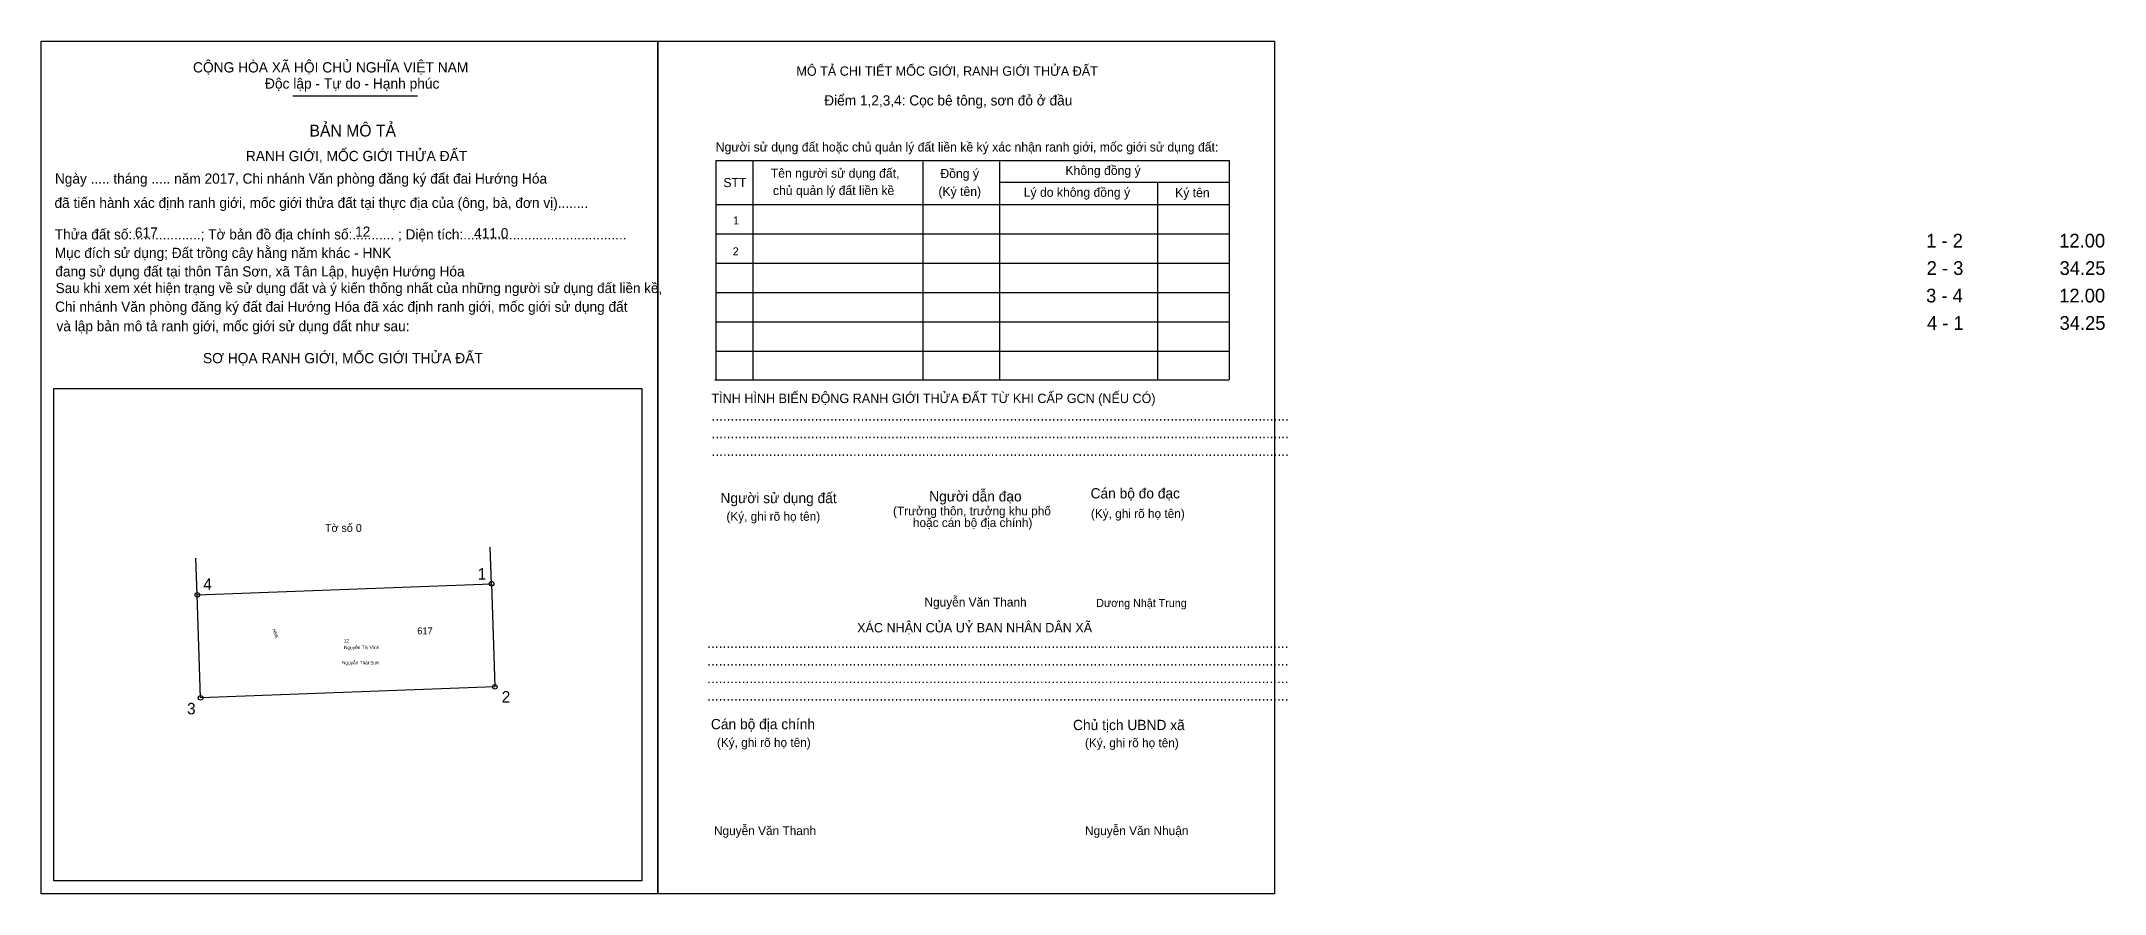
# Model space of a CAD drawing. Extents: x 548059 to 548299, y 1837514 to 1837614.
import ezdxf

# ---------------------------------------------------------------- set-up
doc = ezdxf.new("R2010")
doc.units = 0
for name, color, linetype in [('Level 1', 7, 'Continuous'), ('Level 10', 7, 'Continuous'), ('Level 11', 7, 'Continuous'), ('Level 13', 7, 'Continuous'), ('Level 15', 7, 'Continuous'), ('Level 18', 7, 'Continuous'), ('Level 19', 7, 'Continuous'), ('Level 2', 7, 'Continuous'), ('Level 21', 7, 'Continuous'), ('Level 27', 7, 'Continuous'), ('Level 36', 7, 'Continuous'), ('Level 52', 7, 'Continuous'), ('Level 6', 7, 'Continuous'), ('Level 60', 7, 'Continuous'), ('Level 9', 7, 'Continuous')]:
    doc.layers.add(name, color=color, linetype=linetype)

msp = doc.modelspace()

# ---------------------------------------------------------------- linework, layer by layer
at = {"layer": 'Level 1'}
for p, q in [((548058.91, 1837613.53), (548058.91, 1837613.53)), ((548058.91, 1837613.52), (548058.91, 1837613.52)), ((548058.91, 1837613.52), (548058.91, 1837613.52)), ((548058.92, 1837613.52), (548058.92, 1837613.52)), ((548088.19, 1837607.17), (548102.69, 1837607.17)), ((548141.66, 1837599.6), (548141.66, 1837574.13)), ((548161.45, 1837599.5), (548161.45, 1837574.13)), ((548170.38, 1837599.5), (548170.38, 1837574.13)), ((548170.38, 1837597.14), (548197.13, 1837597.14)), ((548188.75, 1837597.14), (548188.75, 1837574.13)), ((548137.37, 1837594.54), (548197.13, 1837594.54)), ((548137.37, 1837591.12), (548197.13, 1837591.12)), ((548137.37, 1837587.7), (548197.13, 1837587.7)), ((548137.37, 1837584.28), (548197.13, 1837584.28)), ((548137.37, 1837580.86), (548197.13, 1837580.86)), ((548137.37, 1837577.44), (548197.13, 1837577.44)), ((548137.26, 1837574.13), (548197.02, 1837574.13)), ((548060.38, 1837573.12), (548060.38, 1837573.12)), ((548060.38, 1837573.12), (548060.38, 1837573.12)), ((548060.38, 1837573.11), (548060.38, 1837573.11)), ((548128.75, 1837515.8), (548128.75, 1837515.8)), ((548128.75, 1837515.8), (548128.75, 1837515.8)), ((548128.75, 1837515.8), (548128.75, 1837515.8)), ((548202.36, 1837514.32), (548202.36, 1837514.32)), ((548202.36, 1837514.32), (548202.36, 1837514.32)), ((548202.36, 1837514.32), (548202.36, 1837514.32))]:
    msp.add_line(p, q, dxfattribs=at)
msp.add_lwpolyline([(548197.13, 1837574.13), (548197.13, 1837599.6), (548137.37, 1837599.6), (548137.37, 1837574.13)], dxfattribs=at)
msp.add_lwpolyline([(548060.38, 1837573.11), (548128.75, 1837573.11), (548128.75, 1837515.8), (548060.38, 1837515.8)], close=True, dxfattribs=at)
at = {"layer": 'Level 10'}
msp.add_lwpolyline([(548077.06, 1837549.1), (548111.29, 1837550.39), (548111.67, 1837538.4), (548077.44, 1837537.11)], close=True, dxfattribs=at)
at = {"layer": 'Level 11'}
for centre in [(548111.29, 1837550.39), (548077.06, 1837549.1), (548077.06, 1837549.1), (548111.67, 1837538.4), (548077.44, 1837537.11)]:
    msp.add_circle(centre, 0.266, dxfattribs=at)
at = {"layer": 'Level 2'}
for points in [[(548058.91, 1837613.52), (548130.64, 1837613.52), (548130.64, 1837514.32), (548058.91, 1837514.32)], [(548130.64, 1837613.52), (548202.36, 1837613.52), (548202.36, 1837514.32), (548130.64, 1837514.32)], [(548130.64, 1837613.52), (548202.36, 1837613.52), (548202.36, 1837514.32), (548130.64, 1837514.32)]]:
    msp.add_lwpolyline(points, close=True, dxfattribs=at)
at = {"layer": 'Level 27'}
for p, q in [((548111.29, 1837550.39), (548111.11, 1837554.65)), ((548077.06, 1837549.1), (548076.88, 1837553.36))]:
    msp.add_line(p, q, dxfattribs=at)

# ---------------------------------------------------------------- texts
at = {"layer": 'Level 1'}
for s, height, p in [('CỘNG HÒA XÃ HỘI CHỦ NGHĨA VIỆT NAM', 1.1972, (548076.56, 1837609.89)), ('MÔ TẢ CHI TIẾT MỐC GIỚI, RANH GIỚI THỬA ĐẤT', 1.0946, (548146.74, 1837609.51)), ('Độc lập - Tự do - Hạnh phúc', 1.1972, (548084.93, 1837608.01)), ('Điểm 1,2,3,4: Cọc bê tông, sơn đỏ ở đầu', 1.1886, (548149.98, 1837606.05)), ('BẢN MÔ TẢ', 1.368, (548090.11, 1837602.44)), ('RANH GIỚI, MỐC GIỚI THỬA ĐẤT', 1.1979, (548082.71, 1837599.57)), ('Người sử dụng đất hoặc chủ quản lý đất liền kề ký xác nhận ranh giới, mốc giới sử dụng đất:', 1.0604, (548137.36, 1837600.69)), ('Ngày ..... tháng ..... năm 2017, Chi nhánh Văn phòng đăng ký đất đai Hướng Hóa', 1.1886, (548060.5, 1837596.95)), ('STT', 1.06, (548138.25, 1837596.55)), ('Tên người sử dụng đất,', 1.0604, (548143.76, 1837597.64)), ('Đồng ý', 1.06, (548163.49, 1837597.6)), ('Không đồng ý', 1.0604, (548178.03, 1837597.96)), (' đã tiến hành xác định ranh giới, mốc giới thửa đất tại thực địa của (ông, bà, đơn vị)........', 1.1886, (548060.01, 1837594.13)), ('chủ quản lý đất liền kề', 1.0604, (548144.01, 1837595.63)), ('(Ký tên)', 1.06, (548163.26, 1837595.52)), ('Lý do không đồng ý', 1.0604, (548173.18, 1837595.42)), ('Ký tên', 1.06, (548190.79, 1837595.38)), ('Thửa đất số:..................; Tờ bản đồ địa chính số:........... ; Diện tích:...........................................', 1.18863, (548060.48, 1837590.46)), ('Mục đích sử dụng; Đất trồng cây hằng năm khác - HNK', 1.1886, (548060.48, 1837588.3)), ('đang sử dụng đất tại thôn Tân Sơn, xã Tân Lập, huyện Hướng Hóa', 1.1886, (548060.55, 1837586.15)), ('Chi nhánh Văn phòng đăng ký đất đai Hướng Hóa đã xác định ranh giới, mốc giới sử dụng đất', 1.1886, (548060.52, 1837582.04)), ('Sau khi xem xét hiện trạng về sử dụng đất và ý kiến thống nhất của những người sử dụng đất liền kề,', 1.1701, (548060.59, 1837584.22)), (' và lập bản mô tả ranh giới, mốc giới sử dụng đất như sau:', 1.1886, (548060.24, 1837579.78)), ('SƠ HỌA RANH GIỚI, MỐC GIỚI THỬA ĐẤT', 1.1979, (548077.72, 1837576.05)), ('TÌNH HÌNH BIẾN ĐỘNG RANH GIỚI THỬA ĐẤT TỪ KHI CẤP GCN (NẾU CÓ)', 1.0946, (548136.86, 1837571.42)), ('.......................................................................................................................................................', 1.19716, (548136.86, 1837569.36)), ('.......................................................................................................................................................', 1.19716, (548136.86, 1837567.31)), ('.......................................................................................................................................................', 1.19716, (548136.86, 1837565.26)), ('Người sử dụng đất', 1.1973, (548137.91, 1837559.77)), ('(Trưởng thôn, trưởng khu phố', 1.0262, (548157.98, 1837558.35)), ('Người dẫn đạo', 1.1967, (548162.19, 1837559.97)), ('Cán bộ đo đạc', 1.1947, (548180.96, 1837560.32)), ('(Ký, ghi rõ họ tên)', 1.0262, (548138.6, 1837557.72)), ('hoặc cán bộ địa chính)', 1.0262, (548160.3, 1837556.99)), ('(Ký, ghi rõ họ tên)', 1.0262, (548181, 1837558.05)), ('Nguyễn Văn Thanh', 1.0308, (548161.64, 1837547.74)), ('Dương Nhật Trung', 0.9318, (548181.62, 1837547.69)), ('XÁC NHẬN CỦA UỶ BAN NHÂN DÂN XÃ', 1.0951, (548153.8, 1837544.73)), ('........................................................................................................................................................', 1.19716, (548136.37, 1837542.93)), ('........................................................................................................................................................', 1.19716, (548136.37, 1837540.87)), ('........................................................................................................................................................', 1.19716, (548136.37, 1837538.83)), ('........................................................................................................................................................', 1.19716, (548136.37, 1837536.78)), ('Cán bộ địa chính', 1.1973, (548136.8, 1837533.46)), ('Chủ tịch UBND xã', 1.1973, (548178.92, 1837533.36)), ('(Ký, ghi rõ họ tên)', 1.0262, (548137.5, 1837531.41)), ('(Ký, ghi rõ họ tên)', 1.0262, (548180.31, 1837531.37)), ('Nguyễn Văn Thanh', 1.0308, (548137.15, 1837521.14)), ('Nguyễn Văn Nhuận', 1.0308, (548180.31, 1837521.14))]:
    msp.add_text(s, height=height, dxfattribs=at).set_placement(p)
at = {"layer": 'Level 13'}
msp.add_text('Nguyễn Thái Sơn', height=0.3993, dxfattribs=at).set_placement((548093.89, 1837541))
at = {"layer": 'Level 15'}
msp.add_text('Nguyễn Thị Vĩnh', height=0.3993, dxfattribs=at).set_placement((548094.13, 1837542.78))
at = {"layer": 'Level 18'}
msp.add_text('12', height=0.399, dxfattribs=at).set_placement((548094.1, 1837543.55))
at = {"layer": 'Level 19'}
msp.add_text('HNK', height=0.399, rotation=290, dxfattribs=at).set_placement((548085.76, 1837545.07))
at = {"layer": 'Level 21'}
msp.add_text('617', height=0.799, dxfattribs=at).set_placement((548102.65, 1837544.51))
at = {"layer": 'Level 36'}
msp.add_text('Tờ số 0', height=0.932, dxfattribs=at).set_placement((548091.91, 1837556.42))
at = {"layer": 'Level 52'}
for s, p in [('1 - 2', (548278.15, 1837589.52)), ('12.00', (548293.62, 1837589.52)), ('2 - 3', (548278.2, 1837586.33)), ('34.25', (548293.66, 1837586.33)), ('3 - 4', (548278.14, 1837583.13)), ('12.00', (548293.62, 1837583.13)), ('4 - 1', (548278.24, 1837579.94)), ('34.25', (548293.66, 1837579.94))]:
    msp.add_text(s, height=1.597, dxfattribs=at).set_placement(p)
at = {"layer": 'Level 6'}
for s, p in [('617', (548069.8, 1837590.66)), ('12', (548095.41, 1837590.77)), ('411.0', (548109.25, 1837590.58))]:
    msp.add_text(s, height=1.193, dxfattribs=at).set_placement(p)
at = {"layer": 'Level 60'}
for s, p in [('1', (548139.38, 1837592.21)), ('2', (548139.33, 1837588.61))]:
    msp.add_text(s, height=0.932, dxfattribs=at).set_placement(p)
at = {"layer": 'Level 9'}
for s, p in [('1', (548109.67, 1837550.88)), ('4', (548077.76, 1837549.69)), ('2', (548112.47, 1837536.57)), ('3', (548075.87, 1837535.2))]:
    msp.add_text(s, height=1.33, dxfattribs=at).set_placement(p)

doc.saveas('drawing.dxf')
